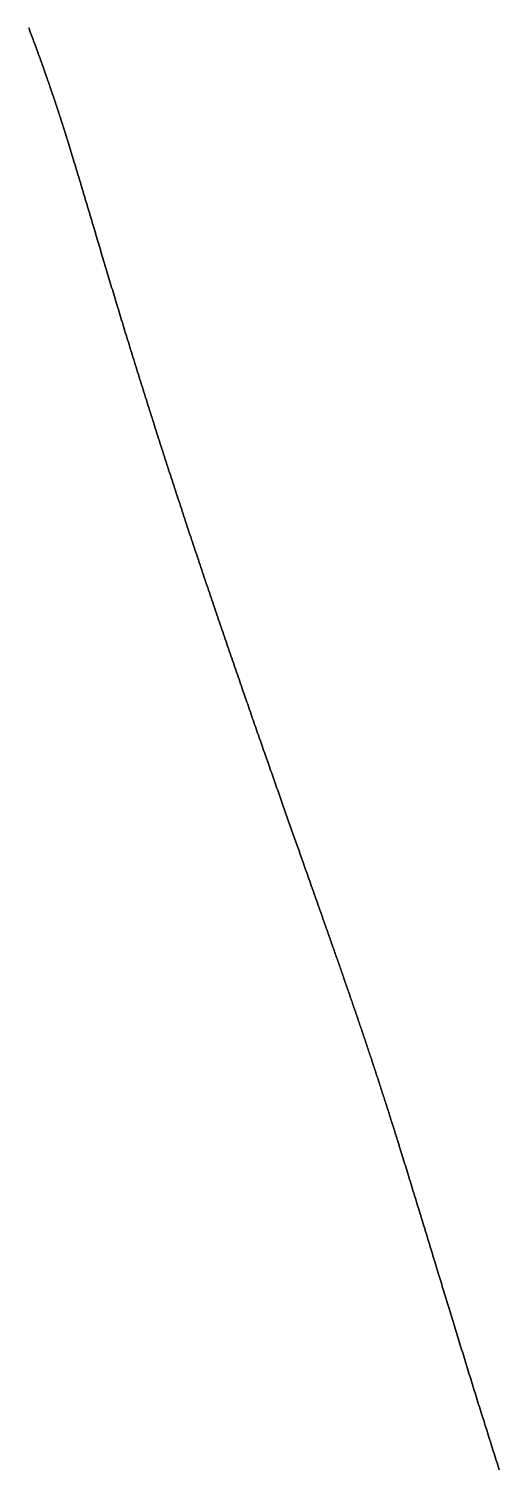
# Model space of a CAD drawing. Header units: inches. Extents: x 130170 to 284068, y 377793 to 804530.
# Drawn here: x 253077.66 to 253091.13, y 739987.86 to 740029.01 of the extents above; entities that cross this region are included whole.
import ezdxf

# ---------------------------------------------------------------- set-up
doc = ezdxf.new("R2010")
doc.units = ezdxf.units.IN
doc.header["$MEASUREMENT"] = 0
doc.layers.add('muni_il', color=7, linetype='Continuous')

msp = doc.modelspace()

# ---------------------------------------------------------------- linework, layer by layer
at = {"layer": 'muni_il'}
for points in [[(253077.662, 740029.032), (253077.68, 740028.985), (253077.698, 740028.938), (253077.716, 740028.891), (253077.733, 740028.845), (253077.751, 740028.798), (253077.768, 740028.752), (253077.785, 740028.705), (253077.802, 740028.659), (253077.819, 740028.613), (253077.836, 740028.568), (253077.853, 740028.522), (253077.87, 740028.476), (253077.887, 740028.431), (253077.903, 740028.386), (253077.92, 740028.34), (253077.936, 740028.295), (253077.953, 740028.251), (253077.969, 740028.206), (253077.985, 740028.161), (253078.001, 740028.116), (253078.017, 740028.072), (253078.033, 740028.028), (253078.049, 740027.983), (253078.065, 740027.939), (253078.08, 740027.895), (253078.096, 740027.851), (253078.112, 740027.807), (253078.127, 740027.764), (253078.142, 740027.72), (253078.158, 740027.676), (253078.173, 740027.632), (253078.188, 740027.589), (253078.203, 740027.545), (253078.218, 740027.502), (253078.233, 740027.458), (253078.248, 740027.415), (253078.263, 740027.372), (253078.278, 740027.328), (253078.293, 740027.285), (253078.308, 740027.242), (253078.322, 740027.199), (253078.337, 740027.155), (253078.352, 740027.112), (253078.366, 740027.069), (253078.381, 740027.025), (253078.395, 740026.982), (253078.41, 740026.939), (253078.424, 740026.895), (253078.439, 740026.852), (253078.453, 740026.808), (253078.467, 740026.765), (253078.482, 740026.721), (253078.496, 740026.678), (253078.51, 740026.634), (253078.525, 740026.59), (253078.539, 740026.546), (253078.553, 740026.502), (253078.568, 740026.458), (253078.582, 740026.414), (253078.596, 740026.37), (253078.61, 740026.326), (253078.624, 740026.281), (253078.639, 740026.236), (253078.653, 740026.192), (253078.667, 740026.147), (253078.681, 740026.102), (253078.696, 740026.057), (253078.71, 740026.011), (253078.724, 740025.966), (253078.739, 740025.92), (253078.753, 740025.875), (253078.767, 740025.829), (253078.782, 740025.783), (253078.796, 740025.737), (253078.81, 740025.69), (253078.825, 740025.643), (253078.839, 740025.597), (253078.854, 740025.55), (253078.868, 740025.502), (253078.883, 740025.455), (253078.898, 740025.407), (253078.912, 740025.359), (253078.927, 740025.311), (253078.942, 740025.263), (253078.957, 740025.215), (253078.972, 740025.166), (253078.986, 740025.117), (253079.001, 740025.068), (253079.016, 740025.018), (253079.031, 740024.968), (253079.047, 740024.918), (253079.062, 740024.868), (253079.077, 740024.818), (253079.092, 740024.767), (253079.108, 740024.716), (253079.123, 740024.665), (253079.139, 740024.613), (253079.154, 740024.561), (253079.17, 740024.509), (253079.185, 740024.457), (253079.201, 740024.405), (253079.217, 740024.352), (253079.233, 740024.298), (253079.249, 740024.245), (253079.265, 740024.191), (253079.281, 740024.137), (253079.297, 740024.083), (253079.314, 740024.029), (253079.33, 740023.974), (253079.346, 740023.919), (253079.363, 740023.863), (253079.379, 740023.808), (253079.396, 740023.752), (253079.413, 740023.695), (253079.43, 740023.639), (253079.447, 740023.582), (253079.464, 740023.525), (253079.481, 740023.468), (253079.498, 740023.41), (253079.515, 740023.352), (253079.533, 740023.294), (253079.55, 740023.235), (253079.568, 740023.176), (253079.585, 740023.117), (253079.603, 740023.058), (253079.621, 740022.998), (253079.639, 740022.938), (253079.657, 740022.878), (253079.675, 740022.817), (253079.693, 740022.756), (253079.711, 740022.695), (253079.729, 740022.634), (253079.748, 740022.572), (253079.766, 740022.51), (253079.785, 740022.448), (253079.804, 740022.386), (253079.822, 740022.323), (253079.841, 740022.26), (253079.86, 740022.197), (253079.879, 740022.133), (253079.899, 740022.069), (253079.918, 740022.005), (253079.937, 740021.941), (253079.957, 740021.877), (253079.976, 740021.812), (253079.996, 740021.747), (253080.015, 740021.682), (253080.035, 740021.616), (253080.055, 740021.55), (253080.075, 740021.484), (253080.095, 740021.418), (253080.115, 740021.352), (253080.135, 740021.285), (253080.155, 740021.218), (253080.176, 740021.151), (253080.196, 740021.084), (253080.217, 740021.016), (253080.237, 740020.948), (253080.258, 740020.88), (253080.279, 740020.812), (253080.3, 740020.744), (253080.321, 740020.675), (253080.342, 740020.607), (253080.363, 740020.538), (253080.384, 740020.468), (253080.405, 740020.399), (253080.426, 740020.33), (253080.448, 740020.26), (253080.469, 740020.19), (253080.491, 740020.12), (253080.512, 740020.05), (253080.534, 740019.979), (253080.556, 740019.909), (253080.578, 740019.838), (253080.6, 740019.767), (253080.622, 740019.696), (253080.644, 740019.625), (253080.666, 740019.554), (253080.688, 740019.482), (253080.71, 740019.411), (253080.732, 740019.339), (253080.755, 740019.267), (253080.777, 740019.195), (253080.8, 740019.123), (253080.822, 740019.051), (253080.845, 740018.979), (253080.867, 740018.906), (253080.89, 740018.834), (253080.913, 740018.761), (253080.936, 740018.689), (253080.959, 740018.616), (253080.982, 740018.543), (253081.005, 740018.47), (253081.028, 740018.397), (253081.051, 740018.323), (253081.074, 740018.25), (253081.097, 740018.177), (253081.12, 740018.103), (253081.144, 740018.03), (253081.167, 740017.956), (253081.19, 740017.883), (253081.214, 740017.809), (253081.237, 740017.735), (253081.261, 740017.662), (253081.284, 740017.588), (253081.308, 740017.514), (253081.332, 740017.44), (253081.355, 740017.366), (253081.379, 740017.292), (253081.403, 740017.218), (253081.427, 740017.144), (253081.45, 740017.07), (253081.474, 740016.996), (253081.498, 740016.922), (253081.522, 740016.847), (253081.546, 740016.773), (253081.57, 740016.699), (253081.594, 740016.625), (253081.618, 740016.551), (253081.642, 740016.477), (253081.666, 740016.402), (253081.69, 740016.328), (253081.714, 740016.254), (253081.738, 740016.18), (253081.763, 740016.105), (253081.787, 740016.031), (253081.811, 740015.957), (253081.835, 740015.883), (253081.859, 740015.809), (253081.884, 740015.735), (253081.908, 740015.661), (253081.932, 740015.587), (253081.956, 740015.513), (253081.981, 740015.439), (253082.005, 740015.365), (253082.029, 740015.291), (253082.054, 740015.217), (253082.078, 740015.144), (253082.102, 740015.07), (253082.127, 740014.996), (253082.151, 740014.923), (253082.175, 740014.849), (253082.2, 740014.775), (253082.224, 740014.702), (253082.248, 740014.629), (253082.273, 740014.555), (253082.297, 740014.482), (253082.321, 740014.409), (253082.346, 740014.336), (253082.37, 740014.263), (253082.395, 740014.19), (253082.419, 740014.117), (253082.443, 740014.044), (253082.468, 740013.971), (253082.492, 740013.899), (253082.516, 740013.826), (253082.54, 740013.754), (253082.565, 740013.681), (253082.589, 740013.609), (253082.613, 740013.537), (253082.637, 740013.465), (253082.662, 740013.393), (253082.686, 740013.321), (253082.71, 740013.249), (253082.734, 740013.177), (253082.758, 740013.106), (253082.783, 740013.034), (253082.807, 740012.963), (253082.831, 740012.892), (253082.855, 740012.821), (253082.879, 740012.75), (253082.903, 740012.679), (253082.927, 740012.608), (253082.951, 740012.537), (253082.975, 740012.467), (253082.999, 740012.396), (253083.023, 740012.326), (253083.047, 740012.256), (253083.071, 740012.186), (253083.094, 740012.116), (253083.118, 740012.046), (253083.142, 740011.976), (253083.166, 740011.907), (253083.189, 740011.838), (253083.213, 740011.768), (253083.237, 740011.699), (253083.26, 740011.63), (253083.284, 740011.561), (253083.307, 740011.493), (253083.331, 740011.424), (253083.354, 740011.356), (253083.378, 740011.288), (253083.401, 740011.22), (253083.424, 740011.152), (253083.448, 740011.084), (253083.471, 740011.016), (253083.494, 740010.949), (253083.517, 740010.881), (253083.541, 740010.814), (253083.564, 740010.747), (253083.587, 740010.68), (253083.61, 740010.614), (253083.633, 740010.547), (253083.656, 740010.48), (253083.679, 740010.414), (253083.701, 740010.348), (253083.724, 740010.282), (253083.747, 740010.217), (253083.77, 740010.151), (253083.792, 740010.086), (253083.815, 740010.02), (253083.837, 740009.955), (253083.86, 740009.89), (253083.882, 740009.826), (253083.905, 740009.761), (253083.927, 740009.697), (253083.95, 740009.632), (253083.972, 740009.568), (253083.994, 740009.504), (253084.016, 740009.441), (253084.038, 740009.377), (253084.06, 740009.314), (253084.082, 740009.251), (253084.104, 740009.188), (253084.126, 740009.125), (253084.148, 740009.062), (253084.17, 740009), (253084.191, 740008.937), (253084.213, 740008.875), (253084.235, 740008.813), (253084.256, 740008.752), (253084.278, 740008.69), (253084.299, 740008.629), (253084.321, 740008.567), (253084.342, 740008.506), (253084.363, 740008.446), (253084.384, 740008.385), (253084.406, 740008.324), (253084.427, 740008.264), (253084.448, 740008.204), (253084.469, 740008.144), (253084.49, 740008.084), (253084.511, 740008.025), (253084.531, 740007.965), (253084.552, 740007.906), (253084.573, 740007.847), (253084.594, 740007.788), (253084.614, 740007.73), (253084.635, 740007.671), (253084.655, 740007.613), (253084.675, 740007.555), (253084.696, 740007.497), (253084.716, 740007.439), (253084.736, 740007.382), (253084.756, 740007.324), (253084.776, 740007.267), (253084.797, 740007.21), (253084.816, 740007.153), (253084.836, 740007.097), (253084.856, 740007.04), (253084.876, 740006.984), (253084.896, 740006.928), (253084.916, 740006.872), (253084.935, 740006.816), (253084.955, 740006.761), (253084.974, 740006.705), (253084.994, 740006.65), (253085.013, 740006.595), (253085.032, 740006.541), (253085.052, 740006.486), (253085.071, 740006.432), (253085.09, 740006.377), (253085.109, 740006.323), (253085.128, 740006.269), (253085.147, 740006.216), (253085.166, 740006.162), (253085.185, 740006.109), (253085.203, 740006.056), (253085.222, 740006.003), (253085.241, 740005.95), (253085.259, 740005.897), (253085.278, 740005.845), (253085.296, 740005.793), (253085.315, 740005.74), (253085.333, 740005.689), (253085.351, 740005.637), (253085.369, 740005.585), (253085.388, 740005.534), (253085.406, 740005.483), (253085.424, 740005.432), (253085.442, 740005.381), (253085.459, 740005.33), (253085.477, 740005.279), (253085.495, 740005.229), (253085.513, 740005.179), (253085.531, 740005.129), (253085.548, 740005.079), (253085.566, 740005.029), (253085.583, 740004.98), (253085.601, 740004.93), (253085.618, 740004.881), (253085.635, 740004.832), (253085.653, 740004.783), (253085.67, 740004.735), (253085.687, 740004.686), (253085.704, 740004.638), (253085.721, 740004.589), (253085.738, 740004.541), (253085.755, 740004.493), (253085.772, 740004.446), (253085.789, 740004.398), (253085.806, 740004.351), (253085.822, 740004.303), (253085.839, 740004.256), (253085.856, 740004.209), (253085.872, 740004.162), (253085.889, 740004.116), (253085.905, 740004.069), (253085.921, 740004.023), (253085.938, 740003.977), (253085.954, 740003.93), (253085.97, 740003.885), (253085.986, 740003.839), (253086.003, 740003.793), (253086.019, 740003.748), (253086.035, 740003.702), (253086.051, 740003.657), (253086.067, 740003.612), (253086.082, 740003.567), (253086.098, 740003.522), (253086.114, 740003.477), (253086.13, 740003.433), (253086.145, 740003.389), (253086.161, 740003.344), (253086.177, 740003.3), (253086.192, 740003.256), (253086.207, 740003.212), (253086.223, 740003.168), (253086.238, 740003.125), (253086.254, 740003.081), (253086.269, 740003.038), (253086.284, 740002.995), (253086.299, 740002.951), (253086.314, 740002.908), (253086.329, 740002.865), (253086.345, 740002.823), (253086.359, 740002.78), (253086.375, 740002.737), (253086.389, 740002.695), (253086.404, 740002.653), (253086.419, 740002.61), (253086.434, 740002.568), (253086.449, 740002.526), (253086.463, 740002.484), (253086.478, 740002.443), (253086.493, 740002.401), (253086.507, 740002.359), (253086.522, 740002.318), (253086.536, 740002.276), (253086.551, 740002.235), (253086.565, 740002.194), (253086.579, 740002.153), (253086.594, 740002.112), (253086.608, 740002.071), (253086.622, 740002.03), (253086.636, 740001.989), (253086.651, 740001.948), (253086.665, 740001.908), (253086.679, 740001.867), (253086.693, 740001.827), (253086.707, 740001.787), (253086.721, 740001.746), (253086.735, 740001.706), (253086.749, 740001.666), (253086.763, 740001.626), (253086.777, 740001.586), (253086.791, 740001.546), (253086.804, 740001.506), (253086.818, 740001.467), (253086.832, 740001.427), (253086.846, 740001.387), (253086.859, 740001.348), (253086.873, 740001.308), (253086.887, 740001.269), (253086.9, 740001.229), (253086.914, 740001.19), (253086.927, 740001.151), (253086.941, 740001.111), (253086.954, 740001.072), (253086.968, 740001.033), (253086.981, 740000.994), (253086.995, 740000.955), (253087.008, 740000.916), (253087.021, 740000.877), (253087.035, 740000.838), (253087.048, 740000.799), (253087.061, 740000.76), (253087.075, 740000.721), (253087.088, 740000.682), (253087.101, 740000.644), (253087.114, 740000.605), (253087.128, 740000.566), (253087.141, 740000.527), (253087.154, 740000.489), (253087.167, 740000.45), (253087.18, 740000.411), (253087.193, 740000.373), (253087.206, 740000.334), (253087.219, 740000.295), (253087.233, 740000.257), (253087.246, 740000.218), (253087.259, 740000.179), (253087.272, 740000.141), (253087.285, 740000.102), (253087.298, 740000.064), (253087.311, 740000.025), (253087.324, 739999.986), (253087.337, 739999.947), (253087.349, 739999.909), (253087.362, 739999.87), (253087.376, 739999.832), (253087.388, 739999.793), (253087.401, 739999.754), (253087.414, 739999.715), (253087.427, 739999.676), (253087.44, 739999.638), (253087.453, 739999.599), (253087.466, 739999.56), (253087.479, 739999.521), (253087.492, 739999.482), (253087.505, 739999.443), (253087.518, 739999.404), (253087.531, 739999.365), (253087.543, 739999.326), (253087.556, 739999.287), (253087.569, 739999.247), (253087.582, 739999.208), (253087.595, 739999.169), (253087.608, 739999.129), (253087.621, 739999.09), (253087.634, 739999.05), (253087.647, 739999.011), (253087.66, 739998.971), (253087.673, 739998.931), (253087.686, 739998.891), (253087.699, 739998.852), (253087.712, 739998.812), (253087.725, 739998.772), (253087.738, 739998.732), (253087.751, 739998.691), (253087.764, 739998.651), (253087.777, 739998.611), (253087.79, 739998.57), (253087.803, 739998.53), (253087.816, 739998.489), (253087.829, 739998.448), (253087.842, 739998.408), (253087.856, 739998.367), (253087.869, 739998.326), (253087.882, 739998.284), (253087.895, 739998.243), (253087.908, 739998.202), (253087.922, 739998.16), (253087.935, 739998.119), (253087.948, 739998.077), (253087.962, 739998.035), (253087.975, 739997.993), (253087.988, 739997.951), (253088.002, 739997.909), (253088.015, 739997.867), (253088.028, 739997.824), (253088.042, 739997.782), (253088.056, 739997.739), (253088.069, 739997.696), (253088.083, 739997.653), (253088.096, 739997.61), (253088.11, 739997.567), (253088.124, 739997.524), (253088.137, 739997.48), (253088.151, 739997.436), (253088.165, 739997.393), (253088.179, 739997.349), (253088.193, 739997.304), (253088.206, 739997.26), (253088.22, 739997.216), (253088.234, 739997.171), (253088.248, 739997.126), (253088.262, 739997.081), (253088.276, 739997.036), (253088.29, 739996.991), (253088.305, 739996.946), (253088.319, 739996.9), (253088.333, 739996.854), (253088.347, 739996.808), (253088.362, 739996.762), (253088.376, 739996.716), (253088.39, 739996.67), (253088.405, 739996.623), (253088.419, 739996.576), (253088.434, 739996.529), (253088.449, 739996.482), (253088.463, 739996.435), (253088.478, 739996.387), (253088.493, 739996.34), (253088.507, 739996.292), (253088.522, 739996.244), (253088.537, 739996.195), (253088.552, 739996.147), (253088.567, 739996.098), (253088.582, 739996.049), (253088.597, 739996), (253088.612, 739995.951), (253088.627, 739995.902), (253088.643, 739995.852), (253088.658, 739995.802), (253088.673, 739995.752), (253088.689, 739995.702), (253088.704, 739995.652), (253088.72, 739995.601), (253088.735, 739995.55), (253088.751, 739995.499), (253088.767, 739995.448), (253088.782, 739995.397), (253088.798, 739995.345), (253088.814, 739995.293), (253088.83, 739995.241), (253088.846, 739995.189), (253088.862, 739995.137), (253088.878, 739995.084), (253088.894, 739995.031), (253088.91, 739994.978), (253088.927, 739994.925), (253088.943, 739994.872), (253088.959, 739994.818), (253088.976, 739994.764), (253088.992, 739994.71), (253089.009, 739994.656), (253089.025, 739994.601), (253089.042, 739994.547), (253089.059, 739994.492), (253089.076, 739994.437), (253089.093, 739994.382), (253089.109, 739994.326), (253089.126, 739994.271), (253089.143, 739994.215), (253089.161, 739994.159), (253089.178, 739994.102), (253089.195, 739994.046), (253089.212, 739993.989), (253089.23, 739993.932), (253089.247, 739993.875), (253089.264, 739993.818), (253089.282, 739993.761), (253089.3, 739993.703), (253089.317, 739993.645), (253089.335, 739993.587), (253089.353, 739993.529), (253089.371, 739993.471), (253089.388, 739993.412), (253089.406, 739993.353), (253089.424, 739993.295), (253089.442, 739993.235), (253089.461, 739993.176), (253089.479, 739993.116), (253089.497, 739993.057), (253089.515, 739992.997), (253089.534, 739992.937), (253089.552, 739992.877), (253089.57, 739992.816), (253089.589, 739992.756), (253089.608, 739992.695), (253089.626, 739992.634), (253089.645, 739992.573), (253089.664, 739992.512), (253089.683, 739992.451), (253089.701, 739992.389), (253089.72, 739992.327), (253089.739, 739992.265), (253089.758, 739992.203), (253089.777, 739992.141), (253089.797, 739992.079), (253089.816, 739992.016), (253089.835, 739991.954), (253089.854, 739991.891), (253089.874, 739991.828), (253089.893, 739991.765), (253089.912, 739991.702), (253089.932, 739991.638), (253089.951, 739991.575), (253089.971, 739991.511), (253089.991, 739991.447), (253090.01, 739991.383), (253090.03, 739991.319), (253090.05, 739991.255), (253090.07, 739991.191), (253090.09, 739991.127), (253090.109, 739991.062), (253090.129, 739990.998), (253090.15, 739990.933), (253090.17, 739990.868), (253090.19, 739990.803), (253090.21, 739990.738), (253090.23, 739990.673), (253090.25, 739990.608), (253090.27, 739990.543), (253090.291, 739990.477), (253090.311, 739990.412), (253090.331, 739990.346), (253090.352, 739990.28), (253090.372, 739990.215), (253090.393, 739990.149), (253090.413, 739990.083), (253090.434, 739990.017), (253090.454, 739989.951), (253090.475, 739989.885), (253090.496, 739989.818), (253090.516, 739989.752), (253090.537, 739989.686), (253090.558, 739989.62), (253090.579, 739989.553), (253090.599, 739989.487), (253090.62, 739989.42), (253090.641, 739989.354), (253090.662, 739989.287), (253090.683, 739989.221), (253090.704, 739989.154), (253090.725, 739989.087), (253090.746, 739989.021), (253090.767, 739988.954), (253090.788, 739988.887), (253090.809, 739988.82), (253090.83, 739988.753), (253090.851, 739988.687), (253090.872, 739988.62), (253090.893, 739988.553), (253090.914, 739988.486), (253090.935, 739988.419), (253090.956, 739988.352), (253090.978, 739988.285), (253090.999, 739988.219), (253091.02, 739988.152), (253091.041, 739988.085), (253091.062, 739988.018), (253091.084, 739987.951), (253091.105, 739987.885), (253091.126, 739987.818)], [(253091.126, 739987.818), (253091.105, 739987.885), (253091.084, 739987.951), (253091.062, 739988.018), (253091.041, 739988.085), (253091.02, 739988.152), (253090.999, 739988.219), (253090.978, 739988.285), (253090.956, 739988.352), (253090.935, 739988.419), (253090.914, 739988.486), (253090.893, 739988.553), (253090.872, 739988.62), (253090.851, 739988.687), (253090.83, 739988.753), (253090.809, 739988.82), (253090.788, 739988.887), (253090.767, 739988.954), (253090.746, 739989.021), (253090.725, 739989.087), (253090.704, 739989.154), (253090.683, 739989.221), (253090.662, 739989.287), (253090.641, 739989.354), (253090.62, 739989.42), (253090.599, 739989.487), (253090.579, 739989.553), (253090.558, 739989.62), (253090.537, 739989.686), (253090.516, 739989.752), (253090.496, 739989.818), (253090.475, 739989.885), (253090.454, 739989.951), (253090.434, 739990.017), (253090.413, 739990.083), (253090.393, 739990.149), (253090.372, 739990.215), (253090.352, 739990.28), (253090.331, 739990.346), (253090.311, 739990.412), (253090.291, 739990.477), (253090.27, 739990.543), (253090.25, 739990.608), (253090.23, 739990.673), (253090.21, 739990.738), (253090.19, 739990.803), (253090.17, 739990.868), (253090.15, 739990.933), (253090.129, 739990.998), (253090.109, 739991.062), (253090.09, 739991.127), (253090.07, 739991.191), (253090.05, 739991.255), (253090.03, 739991.319), (253090.01, 739991.383), (253089.991, 739991.447), (253089.971, 739991.511), (253089.951, 739991.575), (253089.932, 739991.638), (253089.912, 739991.702), (253089.893, 739991.765), (253089.874, 739991.828), (253089.854, 739991.891), (253089.835, 739991.954), (253089.816, 739992.016), (253089.797, 739992.079), (253089.777, 739992.141), (253089.758, 739992.203), (253089.739, 739992.265), (253089.72, 739992.327), (253089.701, 739992.389), (253089.683, 739992.451), (253089.664, 739992.512), (253089.645, 739992.573), (253089.626, 739992.634), (253089.608, 739992.695), (253089.589, 739992.756), (253089.57, 739992.816), (253089.552, 739992.877), (253089.534, 739992.937), (253089.515, 739992.997), (253089.497, 739993.057), (253089.479, 739993.116), (253089.461, 739993.176), (253089.442, 739993.235), (253089.424, 739993.295), (253089.406, 739993.353), (253089.388, 739993.412), (253089.371, 739993.471), (253089.353, 739993.529), (253089.335, 739993.587), (253089.317, 739993.645), (253089.3, 739993.703), (253089.282, 739993.761), (253089.264, 739993.818), (253089.247, 739993.875), (253089.23, 739993.932), (253089.212, 739993.989), (253089.195, 739994.046), (253089.178, 739994.102), (253089.161, 739994.159), (253089.143, 739994.215), (253089.126, 739994.271), (253089.109, 739994.326), (253089.093, 739994.382), (253089.076, 739994.437), (253089.059, 739994.492), (253089.042, 739994.547), (253089.025, 739994.601), (253089.009, 739994.656), (253088.992, 739994.71), (253088.976, 739994.764), (253088.959, 739994.818), (253088.943, 739994.872), (253088.927, 739994.925), (253088.91, 739994.978), (253088.894, 739995.031), (253088.878, 739995.084), (253088.862, 739995.137), (253088.846, 739995.189), (253088.83, 739995.241), (253088.814, 739995.293), (253088.798, 739995.345), (253088.782, 739995.397), (253088.767, 739995.448), (253088.751, 739995.499), (253088.735, 739995.55), (253088.72, 739995.601), (253088.704, 739995.652), (253088.689, 739995.702), (253088.673, 739995.752), (253088.658, 739995.802), (253088.643, 739995.852), (253088.627, 739995.902), (253088.612, 739995.951), (253088.597, 739996), (253088.582, 739996.049), (253088.567, 739996.098), (253088.552, 739996.147), (253088.537, 739996.195), (253088.522, 739996.244), (253088.507, 739996.292), (253088.493, 739996.34), (253088.478, 739996.387), (253088.463, 739996.435), (253088.449, 739996.482), (253088.434, 739996.529), (253088.419, 739996.576), (253088.405, 739996.623), (253088.39, 739996.67), (253088.376, 739996.716), (253088.362, 739996.762), (253088.347, 739996.808), (253088.333, 739996.854), (253088.319, 739996.9), (253088.305, 739996.946), (253088.29, 739996.991), (253088.276, 739997.036), (253088.262, 739997.081), (253088.248, 739997.126), (253088.234, 739997.171), (253088.22, 739997.216), (253088.206, 739997.26), (253088.193, 739997.304), (253088.179, 739997.349), (253088.165, 739997.393), (253088.151, 739997.436), (253088.137, 739997.48), (253088.124, 739997.524), (253088.11, 739997.567), (253088.096, 739997.61), (253088.083, 739997.653), (253088.069, 739997.696), (253088.056, 739997.739), (253088.042, 739997.782), (253088.028, 739997.824), (253088.015, 739997.867), (253088.002, 739997.909), (253087.988, 739997.951), (253087.975, 739997.993), (253087.962, 739998.035), (253087.948, 739998.077), (253087.935, 739998.119), (253087.922, 739998.16), (253087.908, 739998.202), (253087.895, 739998.243), (253087.882, 739998.284), (253087.869, 739998.326), (253087.856, 739998.367), (253087.842, 739998.408), (253087.829, 739998.448), (253087.816, 739998.489), (253087.803, 739998.53), (253087.79, 739998.57), (253087.777, 739998.611), (253087.764, 739998.651), (253087.751, 739998.691), (253087.738, 739998.732), (253087.725, 739998.772), (253087.712, 739998.812), (253087.699, 739998.852), (253087.686, 739998.891), (253087.673, 739998.931), (253087.66, 739998.971), (253087.647, 739999.011), (253087.634, 739999.05), (253087.621, 739999.09), (253087.608, 739999.129), (253087.595, 739999.169), (253087.582, 739999.208), (253087.569, 739999.247), (253087.556, 739999.287), (253087.543, 739999.326), (253087.531, 739999.365), (253087.518, 739999.404), (253087.505, 739999.443), (253087.492, 739999.482), (253087.479, 739999.521), (253087.466, 739999.56), (253087.453, 739999.599), (253087.44, 739999.638), (253087.427, 739999.676), (253087.414, 739999.715), (253087.401, 739999.754), (253087.388, 739999.793), (253087.376, 739999.832), (253087.362, 739999.87), (253087.349, 739999.909), (253087.337, 739999.947), (253087.324, 739999.986), (253087.311, 740000.025), (253087.298, 740000.064), (253087.285, 740000.102), (253087.272, 740000.141), (253087.259, 740000.179), (253087.246, 740000.218), (253087.233, 740000.257), (253087.219, 740000.295), (253087.206, 740000.334), (253087.193, 740000.373), (253087.18, 740000.411), (253087.167, 740000.45), (253087.154, 740000.489), (253087.141, 740000.527), (253087.128, 740000.566), (253087.114, 740000.605), (253087.101, 740000.644), (253087.088, 740000.682), (253087.075, 740000.721), (253087.061, 740000.76), (253087.048, 740000.799), (253087.035, 740000.838), (253087.021, 740000.877), (253087.008, 740000.916), (253086.995, 740000.955), (253086.981, 740000.994), (253086.968, 740001.033), (253086.954, 740001.072), (253086.941, 740001.111), (253086.927, 740001.151), (253086.914, 740001.19), (253086.9, 740001.229), (253086.887, 740001.269), (253086.873, 740001.308), (253086.859, 740001.348), (253086.846, 740001.387), (253086.832, 740001.427), (253086.818, 740001.467), (253086.804, 740001.506), (253086.791, 740001.546), (253086.777, 740001.586), (253086.763, 740001.626), (253086.749, 740001.666), (253086.735, 740001.706), (253086.721, 740001.746), (253086.707, 740001.787), (253086.693, 740001.827), (253086.679, 740001.867), (253086.665, 740001.908), (253086.651, 740001.948), (253086.636, 740001.989), (253086.622, 740002.03), (253086.608, 740002.071), (253086.594, 740002.112), (253086.579, 740002.153), (253086.565, 740002.194), (253086.551, 740002.235), (253086.536, 740002.276), (253086.522, 740002.318), (253086.507, 740002.359), (253086.493, 740002.401), (253086.478, 740002.443), (253086.463, 740002.484), (253086.449, 740002.526), (253086.434, 740002.568), (253086.419, 740002.61), (253086.404, 740002.653), (253086.389, 740002.695), (253086.375, 740002.737), (253086.359, 740002.78), (253086.345, 740002.823), (253086.329, 740002.865), (253086.314, 740002.908), (253086.299, 740002.951), (253086.284, 740002.995), (253086.269, 740003.038), (253086.254, 740003.081), (253086.238, 740003.125), (253086.223, 740003.168), (253086.207, 740003.212), (253086.192, 740003.256), (253086.177, 740003.3), (253086.161, 740003.344), (253086.145, 740003.389), (253086.13, 740003.433), (253086.114, 740003.477), (253086.098, 740003.522), (253086.082, 740003.567), (253086.067, 740003.612), (253086.051, 740003.657), (253086.035, 740003.702), (253086.019, 740003.748), (253086.003, 740003.793), (253085.986, 740003.839), (253085.97, 740003.885), (253085.954, 740003.93), (253085.938, 740003.977), (253085.921, 740004.023), (253085.905, 740004.069), (253085.889, 740004.116), (253085.872, 740004.162), (253085.856, 740004.209), (253085.839, 740004.256), (253085.822, 740004.303), (253085.806, 740004.351), (253085.789, 740004.398), (253085.772, 740004.446), (253085.755, 740004.493), (253085.738, 740004.541), (253085.721, 740004.589), (253085.704, 740004.638), (253085.687, 740004.686), (253085.67, 740004.735), (253085.653, 740004.783), (253085.635, 740004.832), (253085.618, 740004.881), (253085.601, 740004.93), (253085.583, 740004.98), (253085.566, 740005.029), (253085.548, 740005.079), (253085.531, 740005.129), (253085.513, 740005.179), (253085.495, 740005.229), (253085.477, 740005.279), (253085.459, 740005.33), (253085.442, 740005.381), (253085.424, 740005.432), (253085.406, 740005.483), (253085.388, 740005.534), (253085.369, 740005.585), (253085.351, 740005.637), (253085.333, 740005.689), (253085.315, 740005.74), (253085.296, 740005.793), (253085.278, 740005.845), (253085.259, 740005.897), (253085.241, 740005.95), (253085.222, 740006.003), (253085.203, 740006.056), (253085.185, 740006.109), (253085.166, 740006.162), (253085.147, 740006.216), (253085.128, 740006.269), (253085.109, 740006.323), (253085.09, 740006.377), (253085.071, 740006.432), (253085.052, 740006.486), (253085.032, 740006.541), (253085.013, 740006.595), (253084.994, 740006.65), (253084.974, 740006.705), (253084.955, 740006.761), (253084.935, 740006.816), (253084.916, 740006.872), (253084.896, 740006.928), (253084.876, 740006.984), (253084.856, 740007.04), (253084.836, 740007.097), (253084.816, 740007.153), (253084.797, 740007.21), (253084.776, 740007.267), (253084.756, 740007.324), (253084.736, 740007.382), (253084.716, 740007.439), (253084.696, 740007.497), (253084.675, 740007.555), (253084.655, 740007.613), (253084.635, 740007.671), (253084.614, 740007.73), (253084.594, 740007.788), (253084.573, 740007.847), (253084.552, 740007.906), (253084.531, 740007.965), (253084.511, 740008.025), (253084.49, 740008.084), (253084.469, 740008.144), (253084.448, 740008.204), (253084.427, 740008.264), (253084.406, 740008.324), (253084.384, 740008.385), (253084.363, 740008.446), (253084.342, 740008.506), (253084.321, 740008.567), (253084.299, 740008.629), (253084.278, 740008.69), (253084.256, 740008.752), (253084.235, 740008.813), (253084.213, 740008.875), (253084.191, 740008.937), (253084.17, 740009), (253084.148, 740009.062), (253084.126, 740009.125), (253084.104, 740009.188), (253084.082, 740009.251), (253084.06, 740009.314), (253084.038, 740009.377), (253084.016, 740009.441), (253083.994, 740009.504), (253083.972, 740009.568), (253083.95, 740009.632), (253083.927, 740009.697), (253083.905, 740009.761), (253083.882, 740009.826), (253083.86, 740009.89), (253083.837, 740009.955), (253083.815, 740010.02), (253083.792, 740010.086), (253083.77, 740010.151), (253083.747, 740010.217), (253083.724, 740010.282), (253083.701, 740010.348), (253083.679, 740010.414), (253083.656, 740010.48), (253083.633, 740010.547), (253083.61, 740010.614), (253083.587, 740010.68), (253083.564, 740010.747), (253083.541, 740010.814), (253083.517, 740010.881), (253083.494, 740010.949), (253083.471, 740011.016), (253083.448, 740011.084), (253083.424, 740011.152), (253083.401, 740011.22), (253083.378, 740011.288), (253083.354, 740011.356), (253083.331, 740011.424), (253083.307, 740011.493), (253083.284, 740011.561), (253083.26, 740011.63), (253083.237, 740011.699), (253083.213, 740011.768), (253083.189, 740011.838), (253083.166, 740011.907), (253083.142, 740011.976), (253083.118, 740012.046), (253083.094, 740012.116), (253083.071, 740012.186), (253083.047, 740012.256), (253083.023, 740012.326), (253082.999, 740012.396), (253082.975, 740012.467), (253082.951, 740012.537), (253082.927, 740012.608), (253082.903, 740012.679), (253082.879, 740012.75), (253082.855, 740012.821), (253082.831, 740012.892), (253082.807, 740012.963), (253082.783, 740013.034), (253082.758, 740013.106), (253082.734, 740013.177), (253082.71, 740013.249), (253082.686, 740013.321), (253082.662, 740013.393), (253082.637, 740013.465), (253082.613, 740013.537), (253082.589, 740013.609), (253082.565, 740013.681), (253082.54, 740013.754), (253082.516, 740013.826), (253082.492, 740013.899), (253082.468, 740013.971), (253082.443, 740014.044), (253082.419, 740014.117), (253082.395, 740014.19), (253082.37, 740014.263), (253082.346, 740014.336), (253082.321, 740014.409), (253082.297, 740014.482), (253082.273, 740014.555), (253082.248, 740014.629), (253082.224, 740014.702), (253082.2, 740014.775), (253082.175, 740014.849), (253082.151, 740014.923), (253082.127, 740014.996), (253082.102, 740015.07), (253082.078, 740015.144), (253082.054, 740015.217), (253082.029, 740015.291), (253082.005, 740015.365), (253081.981, 740015.439), (253081.956, 740015.513), (253081.932, 740015.587), (253081.908, 740015.661), (253081.884, 740015.735), (253081.859, 740015.809), (253081.835, 740015.883), (253081.811, 740015.957), (253081.787, 740016.031), (253081.763, 740016.105), (253081.738, 740016.18), (253081.714, 740016.254), (253081.69, 740016.328), (253081.666, 740016.402), (253081.642, 740016.477), (253081.618, 740016.551), (253081.594, 740016.625), (253081.57, 740016.699), (253081.546, 740016.773), (253081.522, 740016.847), (253081.498, 740016.922), (253081.474, 740016.996), (253081.45, 740017.07), (253081.427, 740017.144), (253081.403, 740017.218), (253081.379, 740017.292), (253081.355, 740017.366), (253081.332, 740017.44), (253081.308, 740017.514), (253081.284, 740017.588), (253081.261, 740017.662), (253081.237, 740017.735), (253081.214, 740017.809), (253081.19, 740017.883), (253081.167, 740017.956), (253081.144, 740018.03), (253081.12, 740018.103), (253081.097, 740018.177), (253081.074, 740018.25), (253081.051, 740018.323), (253081.028, 740018.397), (253081.005, 740018.47), (253080.982, 740018.543), (253080.959, 740018.616), (253080.936, 740018.689), (253080.913, 740018.761), (253080.89, 740018.834), (253080.867, 740018.906), (253080.845, 740018.979), (253080.822, 740019.051), (253080.8, 740019.123), (253080.777, 740019.195), (253080.755, 740019.267), (253080.732, 740019.339), (253080.71, 740019.411), (253080.688, 740019.482), (253080.666, 740019.554), (253080.644, 740019.625), (253080.622, 740019.696), (253080.6, 740019.767), (253080.578, 740019.838), (253080.556, 740019.909), (253080.534, 740019.979), (253080.512, 740020.05), (253080.491, 740020.12), (253080.469, 740020.19), (253080.448, 740020.26), (253080.426, 740020.33), (253080.405, 740020.399), (253080.384, 740020.468), (253080.363, 740020.538), (253080.342, 740020.607), (253080.321, 740020.675), (253080.3, 740020.744), (253080.279, 740020.812), (253080.258, 740020.88), (253080.237, 740020.948), (253080.217, 740021.016), (253080.196, 740021.084), (253080.176, 740021.151), (253080.155, 740021.218), (253080.135, 740021.285), (253080.115, 740021.352), (253080.095, 740021.418), (253080.075, 740021.484), (253080.055, 740021.55), (253080.035, 740021.616), (253080.015, 740021.682), (253079.996, 740021.747), (253079.976, 740021.812), (253079.957, 740021.877), (253079.937, 740021.941), (253079.918, 740022.005), (253079.899, 740022.069), (253079.879, 740022.133), (253079.86, 740022.197), (253079.841, 740022.26), (253079.822, 740022.323), (253079.804, 740022.386), (253079.785, 740022.448), (253079.766, 740022.51), (253079.748, 740022.572), (253079.729, 740022.634), (253079.711, 740022.695), (253079.693, 740022.756), (253079.675, 740022.817), (253079.657, 740022.878), (253079.639, 740022.938), (253079.621, 740022.998), (253079.603, 740023.058), (253079.585, 740023.117), (253079.568, 740023.176), (253079.55, 740023.235), (253079.533, 740023.294), (253079.515, 740023.352), (253079.498, 740023.41), (253079.481, 740023.468), (253079.464, 740023.525), (253079.447, 740023.582), (253079.43, 740023.639), (253079.413, 740023.695), (253079.396, 740023.752), (253079.379, 740023.808), (253079.363, 740023.863), (253079.346, 740023.919), (253079.33, 740023.974), (253079.314, 740024.029), (253079.297, 740024.083), (253079.281, 740024.137), (253079.265, 740024.191), (253079.249, 740024.245), (253079.233, 740024.298), (253079.217, 740024.352), (253079.201, 740024.405), (253079.185, 740024.457), (253079.17, 740024.509), (253079.154, 740024.561), (253079.139, 740024.613), (253079.123, 740024.665), (253079.108, 740024.716), (253079.092, 740024.767), (253079.077, 740024.818), (253079.062, 740024.868), (253079.047, 740024.918), (253079.031, 740024.968), (253079.016, 740025.018), (253079.001, 740025.068), (253078.986, 740025.117), (253078.972, 740025.166), (253078.957, 740025.215), (253078.942, 740025.263), (253078.927, 740025.311), (253078.912, 740025.359), (253078.898, 740025.407), (253078.883, 740025.455), (253078.868, 740025.502), (253078.854, 740025.55), (253078.839, 740025.597), (253078.825, 740025.643), (253078.81, 740025.69), (253078.796, 740025.737), (253078.782, 740025.783), (253078.767, 740025.829), (253078.753, 740025.875), (253078.739, 740025.92), (253078.724, 740025.966), (253078.71, 740026.011), (253078.696, 740026.057), (253078.681, 740026.102), (253078.667, 740026.147), (253078.653, 740026.192), (253078.639, 740026.236), (253078.624, 740026.281), (253078.61, 740026.326), (253078.596, 740026.37), (253078.582, 740026.414), (253078.568, 740026.458), (253078.553, 740026.502), (253078.539, 740026.546), (253078.525, 740026.59), (253078.51, 740026.634), (253078.496, 740026.678), (253078.482, 740026.721), (253078.467, 740026.765), (253078.453, 740026.808), (253078.439, 740026.852), (253078.424, 740026.895), (253078.41, 740026.939), (253078.395, 740026.982), (253078.381, 740027.025), (253078.366, 740027.069), (253078.352, 740027.112), (253078.337, 740027.155), (253078.322, 740027.199), (253078.308, 740027.242), (253078.293, 740027.285), (253078.278, 740027.328), (253078.263, 740027.372), (253078.248, 740027.415), (253078.233, 740027.458), (253078.218, 740027.502), (253078.203, 740027.545), (253078.188, 740027.589), (253078.173, 740027.632), (253078.158, 740027.676), (253078.142, 740027.72), (253078.127, 740027.764), (253078.112, 740027.807), (253078.096, 740027.851), (253078.08, 740027.895), (253078.065, 740027.939), (253078.049, 740027.983), (253078.033, 740028.028), (253078.017, 740028.072), (253078.001, 740028.116), (253077.985, 740028.161), (253077.969, 740028.206), (253077.953, 740028.251), (253077.936, 740028.295), (253077.92, 740028.34), (253077.903, 740028.386), (253077.887, 740028.431), (253077.87, 740028.476), (253077.853, 740028.522), (253077.836, 740028.568), (253077.819, 740028.613), (253077.802, 740028.659), (253077.785, 740028.705), (253077.768, 740028.752), (253077.751, 740028.798), (253077.733, 740028.845), (253077.716, 740028.891), (253077.698, 740028.938), (253077.68, 740028.985), (253077.662, 740029.032)]]:
    msp.add_lwpolyline(points, dxfattribs=at)

doc.saveas('drawing.dxf')
